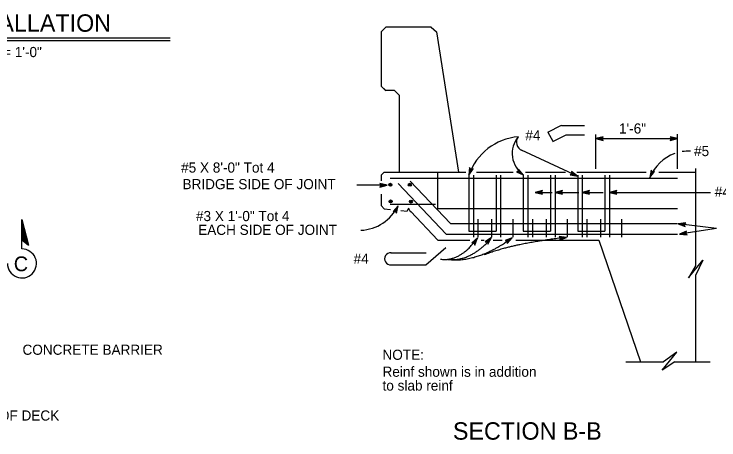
# Model space of a CAD drawing. Extents: x 0 to 2.83, y 0 to 1.83.
# Drawn here: x 0.771 to 1.58, y 0.757 to 1.247 of the extents above; entities that cross this region are included whole.
import ezdxf

# ---------------------------------------------------------------- set-up
doc = ezdxf.new("R2010")
doc.units = 0
for name, color, linetype in [('14 Ramp Anno', 7, 'Continuous'), ('212 Leaders and Dim Lines', 7, 'Continuous'), ('213 Rebar', 7, 'Continuous'), ('214 Text and Titles', 7, 'Continuous'), ('241 Concrete', 7, 'Continuous'), ('40 New Utility', 7, 'Continuous')]:
    doc.layers.add(name, color=color, linetype=linetype)

msp = doc.modelspace()

# ---------------------------------------------------------------- linework, layer by layer
at = {"layer": '14 Ramp Anno'}
for p, q in [((0.77986, 1.01032), (0.78738, 0.98085)), ((0.77986, 0.97656), (0.77986, 1.01032)), ((0.77986, 1.00548), (0.78582, 0.98211)), ((0.77986, 1.00063), (0.78426, 0.98337)), ((0.77986, 0.99578), (0.78271, 0.98463)), ((0.77986, 0.99093), (0.78115, 0.9859)), ((0.77986, 0.98694), (0.78738, 0.98085)), ((0.78001, 0.97656), (0.78001, 0.97656))]:
    msp.add_line(p, q, dxfattribs=at)
msp.add_arc((0.77986, 0.95989), 0.01667, 179.99947, 89.99996, dxfattribs=at)
at = {"layer": '212 Leaders and Dim Lines'}
for p, q in [((1.38394, 1.11089), (1.39956, 1.1188)), ((1.39952, 1.11868), (1.42594, 1.11868)), ((1.38394, 1.11089), (1.38981, 1.10041)), ((1.38981, 1.10025), (1.40487, 1.10787)), ((1.40476, 1.10788), (1.42594, 1.10788)), ((1.43927, 1.0688), (1.43927, 1.10797)), ((1.43927, 1.10343), (1.53302, 1.10343)), ((1.53302, 1.0688), (1.53302, 1.10848)), ((1.41799, 1.06008), (1.35363, 1.09026)), ((1.16462, 1.05017), (1.19858, 1.05017)), ((1.36937, 1.0415), (1.38892, 1.0415)), ((1.3928, 1.0415), (1.41976, 1.0415)), ((1.42363, 1.0415), (1.44768, 1.0415)), ((1.45511, 1.0415), (1.57068, 1.0415)), ((1.5776, 1.00016), (1.53378, 1.00536)), ((1.5776, 1.00016), (1.5353, 0.99348)), ((1.20378, 0.97223), (1.2441, 0.97223)), ((1.24368, 0.95829), (1.26692, 0.97817)), ((1.20386, 0.95829), (1.24368, 0.95829))]:
    msp.add_line(p, q, dxfattribs=at)
for points in [[(1.43927, 1.10343), (1.44771, 1.10131), (1.44631, 1.10343), (1.44771, 1.10554), (1.43927, 1.10343)], [(1.44077, 1.10343), (1.44688, 1.10189), (1.44587, 1.10343), (1.44688, 1.10496), (1.44077, 1.10343)], [(1.44202, 1.10343), (1.44619, 1.10238), (1.4455, 1.10343), (1.44619, 1.10447), (1.44202, 1.10343)], [(1.44306, 1.10343), (1.44562, 1.10278), (1.4452, 1.10343), (1.44562, 1.10407), (1.44306, 1.10343)], [(1.44313, 1.10369), (1.44502, 1.10321), (1.44488, 1.10343), (1.44502, 1.10364), (1.44313, 1.10316)], [(1.53302, 1.10343), (1.52458, 1.10554), (1.52598, 1.10343), (1.52458, 1.10131), (1.53302, 1.10343)], [(1.53152, 1.10343), (1.5254, 1.10496), (1.52642, 1.10343), (1.5254, 1.10189), (1.53152, 1.10343)], [(1.53026, 1.10343), (1.5261, 1.10447), (1.52679, 1.10343), (1.5261, 1.10238), (1.53026, 1.10343)], [(1.52923, 1.10343), (1.52667, 1.10407), (1.52709, 1.10343), (1.52667, 1.10278), (1.52923, 1.10343)], [(1.52916, 1.10316), (1.52727, 1.10364), (1.52741, 1.10343), (1.52727, 1.10321), (1.52916, 1.10369)], [(1.29338, 1.06142), (1.29815, 1.0687), (1.29569, 1.06807), (1.29416, 1.07009), (1.29338, 1.06142)], [(1.29387, 1.06284), (1.29733, 1.06811), (1.29555, 1.06765), (1.29444, 1.06912), (1.29387, 1.06284)], [(1.29429, 1.06402), (1.29664, 1.06762), (1.29543, 1.06731), (1.29467, 1.0683), (1.29429, 1.06402)], [(1.2944, 1.06515), (1.29547, 1.06678), (1.29522, 1.06672), (1.29507, 1.06692), (1.2949, 1.06498)], [(1.29463, 1.065), (1.29608, 1.06721), (1.29533, 1.06703), (1.29486, 1.06764), (1.29463, 1.065)], [(1.35583, 1.06163), (1.3504, 1.06843), (1.35024, 1.0659), (1.34784, 1.06507), (1.35583, 1.06163)], [(1.35464, 1.06254), (1.35071, 1.06747), (1.35059, 1.06563), (1.34885, 1.06503), (1.35464, 1.06254)], [(1.35364, 1.0633), (1.35096, 1.06666), (1.35088, 1.06541), (1.34969, 1.06499), (1.35364, 1.0633)], [(1.35282, 1.06393), (1.35117, 1.066), (1.35112, 1.06523), (1.35039, 1.06497), (1.35282, 1.06393)], [(1.35261, 1.06376), (1.35139, 1.06529), (1.35137, 1.06503), (1.35113, 1.06494), (1.35293, 1.06418)], [(1.41799, 1.06008), (1.41125, 1.06557), (1.41162, 1.06307), (1.40946, 1.06175), (1.41799, 1.06008)], [(1.41663, 1.06071), (1.41175, 1.0647), (1.41202, 1.06288), (1.41045, 1.06192), (1.41663, 1.06071)], [(1.4155, 1.06125), (1.41217, 1.06397), (1.41235, 1.06272), (1.41128, 1.06207), (1.4155, 1.06125)], [(1.41456, 1.06169), (1.41251, 1.06336), (1.41262, 1.0626), (1.41196, 1.06219), (1.41456, 1.06169)], [(1.41439, 1.06148), (1.41288, 1.06271), (1.41291, 1.06246), (1.4127, 1.06232), (1.41461, 1.06195)], [(1.50118, 1.05869), (1.5064, 1.06564), (1.50391, 1.06517), (1.50251, 1.06729), (1.50118, 1.05869)], [(1.50176, 1.06007), (1.50555, 1.06511), (1.50374, 1.06477), (1.50272, 1.0663), (1.50176, 1.06007)], [(1.50225, 1.06123), (1.50483, 1.06466), (1.5036, 1.06443), (1.5029, 1.06547), (1.50225, 1.06123)], [(1.50243, 1.06235), (1.50361, 1.0639), (1.50336, 1.06386), (1.50321, 1.06407), (1.50292, 1.06214)], [(1.50265, 1.06218), (1.50424, 1.06429), (1.50348, 1.06415), (1.50305, 1.0648), (1.50265, 1.06218)], [(1.19937, 1.04977), (1.19093, 1.05189), (1.19233, 1.04977), (1.19093, 1.04766), (1.19937, 1.04977)], [(1.19787, 1.04977), (1.19175, 1.05131), (1.19277, 1.04977), (1.19175, 1.04824), (1.19787, 1.04977)], [(1.19661, 1.04977), (1.19245, 1.05082), (1.19314, 1.04977), (1.19245, 1.04873), (1.19661, 1.04977)], [(1.19558, 1.04977), (1.19301, 1.05042), (1.19344, 1.04977), (1.19301, 1.04913), (1.19558, 1.04977)], [(1.19551, 1.04951), (1.19362, 1.04999), (1.19376, 1.04977), (1.19362, 1.04956), (1.19551, 1.05004)], [(1.36937, 1.0415), (1.37781, 1.03939), (1.37641, 1.0415), (1.37781, 1.04362), (1.36937, 1.0415)], [(1.37087, 1.0415), (1.37699, 1.03997), (1.37597, 1.0415), (1.37699, 1.04304), (1.37087, 1.0415)], [(1.37213, 1.0415), (1.37629, 1.04046), (1.3756, 1.0415), (1.37629, 1.04255), (1.37213, 1.0415)], [(1.37316, 1.0415), (1.37573, 1.04085), (1.3753, 1.0415), (1.37573, 1.04215), (1.37316, 1.0415)], [(1.37323, 1.04177), (1.37512, 1.04129), (1.37498, 1.0415), (1.37512, 1.04172), (1.37323, 1.04124)], [(1.39229, 1.0415), (1.40073, 1.03939), (1.39933, 1.0415), (1.40073, 1.04362), (1.39229, 1.0415)], [(1.39379, 1.0415), (1.39991, 1.03997), (1.39889, 1.0415), (1.39991, 1.04304), (1.39379, 1.0415)], [(1.39505, 1.0415), (1.39921, 1.04046), (1.39852, 1.0415), (1.39921, 1.04255), (1.39505, 1.0415)], [(1.39608, 1.0415), (1.39865, 1.04085), (1.39822, 1.0415), (1.39865, 1.04215), (1.39608, 1.0415)], [(1.39615, 1.04177), (1.39804, 1.04129), (1.3979, 1.0415), (1.39804, 1.04172), (1.39615, 1.04124)], [(1.42354, 1.0415), (1.43198, 1.03939), (1.43058, 1.0415), (1.43198, 1.04362), (1.42354, 1.0415)], [(1.42504, 1.0415), (1.43116, 1.03997), (1.43014, 1.0415), (1.43116, 1.04304), (1.42504, 1.0415)], [(1.4263, 1.0415), (1.43046, 1.04046), (1.42977, 1.0415), (1.43046, 1.04255), (1.4263, 1.0415)], [(1.42733, 1.0415), (1.4299, 1.04085), (1.42947, 1.0415), (1.4299, 1.04215), (1.42733, 1.0415)], [(1.4274, 1.04177), (1.42929, 1.04129), (1.42915, 1.0415), (1.42929, 1.04172), (1.4274, 1.04124)], [(1.45479, 1.0415), (1.46323, 1.03939), (1.46183, 1.0415), (1.46323, 1.04362), (1.45479, 1.0415)], [(1.45629, 1.0415), (1.46241, 1.03997), (1.46139, 1.0415), (1.46241, 1.04304), (1.45629, 1.0415)], [(1.45755, 1.0415), (1.46171, 1.04046), (1.46102, 1.0415), (1.46171, 1.04255), (1.45755, 1.0415)], [(1.45858, 1.0415), (1.46115, 1.04085), (1.46073, 1.0415), (1.46115, 1.04215), (1.45858, 1.0415)], [(1.45865, 1.04177), (1.46054, 1.04129), (1.4604, 1.0415), (1.46054, 1.04172), (1.45865, 1.04124)], [(1.21202, 1.02617), (1.20623, 1.01968), (1.20875, 1.01994), (1.20997, 1.01772), (1.21202, 1.02617)], [(1.21132, 1.02484), (1.20712, 1.02014), (1.20895, 1.02033), (1.20984, 1.01872), (1.21132, 1.02484)], [(1.21074, 1.02373), (1.20788, 1.02053), (1.20913, 1.02066), (1.20973, 1.01956), (1.21074, 1.02373)], [(1.21026, 1.02282), (1.20849, 1.02085), (1.20926, 1.02092), (1.20964, 1.02024), (1.21026, 1.02282)], [(1.21046, 1.02263), (1.20916, 1.02118), (1.20941, 1.02121), (1.20954, 1.02098), (1.20999, 1.02288)], [(1.53378, 1.00536), (1.54191, 1.00227), (1.54077, 1.00454), (1.5424, 1.00647), (1.53378, 1.00536)], [(1.53527, 1.00519), (1.54116, 1.00294), (1.54033, 1.00459), (1.54152, 1.00599), (1.53527, 1.00519)], [(1.53651, 1.00504), (1.54053, 1.00351), (1.53996, 1.00463), (1.54077, 1.00559), (1.53651, 1.00504)], [(1.53754, 1.00492), (1.54001, 1.00397), (1.53967, 1.00467), (1.54016, 1.00526), (1.53754, 1.00492)], [(1.53764, 1.00517), (1.53946, 1.00447), (1.53935, 1.0047), (1.53951, 1.0049), (1.53758, 1.00465)], [(1.5353, 0.99348), (1.54396, 0.99271), (1.54225, 0.99458), (1.5433, 0.99689), (1.5353, 0.99348)], [(1.53678, 0.99372), (1.54306, 0.99316), (1.54181, 0.99451), (1.54258, 0.99619), (1.53678, 0.99372)], [(1.30336, 0.98918), (1.29683, 0.98343), (1.29936, 0.98339), (1.30031, 0.98103), (1.30336, 0.98918)], [(1.30251, 0.98794), (1.29777, 0.98378), (1.29961, 0.98375), (1.3003, 0.98204), (1.30251, 0.98794)], [(1.3192, 0.98981), (1.31204, 0.98487), (1.31456, 0.98453), (1.31522, 0.98208), (1.3192, 0.98981)], [(1.31821, 0.98869), (1.31302, 0.98511), (1.31485, 0.98486), (1.31532, 0.98308), (1.31821, 0.98869)], [(1.31738, 0.98774), (1.31385, 0.98531), (1.31509, 0.98514), (1.31542, 0.98392), (1.31738, 0.98774)], [(1.34308, 0.98936), (1.33494, 0.98629), (1.3373, 0.98535), (1.33735, 0.98282), (1.34308, 0.98936)], [(1.34185, 0.98851), (1.33595, 0.98628), (1.33766, 0.9856), (1.3377, 0.98376), (1.34185, 0.98851)], [(1.34082, 0.98779), (1.3368, 0.98628), (1.33797, 0.98581), (1.33799, 0.98456), (1.34082, 0.98779)], [(1.40547, 0.98989), (1.39684, 0.99097), (1.39849, 0.98904), (1.39735, 0.98677), (1.40547, 0.98989)], [(1.40398, 0.98971), (1.39773, 0.99049), (1.39892, 0.98909), (1.3981, 0.98745), (1.40398, 0.98971)], [(1.40274, 0.98956), (1.39847, 0.9901), (1.39929, 0.98914), (1.39873, 0.98801), (1.40274, 0.98956)], [(1.40171, 0.98943), (1.39909, 0.98977), (1.39958, 0.98918), (1.39924, 0.98848), (1.40171, 0.98943)], [(1.40167, 0.98916), (1.39974, 0.98941), (1.39991, 0.98921), (1.39979, 0.98898), (1.40161, 0.98969)], [(1.53802, 0.99391), (1.5423, 0.99353), (1.54145, 0.99446), (1.54197, 0.9956), (1.53802, 0.99391)], [(1.53904, 0.99408), (1.54167, 0.99384), (1.54115, 0.99441), (1.54147, 0.99512), (1.53904, 0.99408)], [(1.53906, 0.99435), (1.541, 0.99417), (1.54083, 0.99436), (1.54094, 0.99459), (1.53915, 0.99383)], [(1.3018, 0.98691), (1.29857, 0.98408), (1.29982, 0.98405), (1.30029, 0.98289), (1.3018, 0.98691)], [(1.30121, 0.98606), (1.29922, 0.98432), (1.29999, 0.98429), (1.30028, 0.98358), (1.30121, 0.98606)], [(1.30139, 0.98585), (1.29992, 0.98457), (1.30017, 0.98456), (1.30027, 0.98433), (1.30095, 0.98615)], [(1.3167, 0.98697), (1.31452, 0.98547), (1.31529, 0.98536), (1.31549, 0.98461), (1.3167, 0.98697)], [(1.31685, 0.98674), (1.31525, 0.98564), (1.3155, 0.9856), (1.31557, 0.98536), (1.31646, 0.98709)], [(1.33997, 0.9872), (1.33749, 0.98627), (1.33821, 0.98598), (1.33823, 0.98521), (1.33997, 0.9872)], [(1.34006, 0.98695), (1.33824, 0.98626), (1.33847, 0.98617), (1.33848, 0.98591), (1.33976, 0.98738)]]:
    msp.add_lwpolyline(points, dxfattribs=at)
for centre, radius, start, end in [((1.35505, 1.04055), 0.0651, 94.35797, 161.3027), ((1.37338, 1.0863), 0.03027, 140.72733, 234.58124), ((1.35786, 1.09929), 0.00997, 141.20995, 250.08359), ((1.54573, 1.04119), 0.04787, 109.42975, 158.55097), ((1.54573, 1.04119), 0.04787, 87.60262, 99.10044), ((1.1668, 1.04826), 0.05033, 272.77889, 333.96272), ((1.20346, 0.96526), 0.00698, 86.76937, 273.22931)]:
    msp.add_arc(centre, radius, start, end, dxfattribs=at)
for points in [[(1.26061, 0.96474), (1.28491, 0.96181), (1.298, 0.98248), (1.30032, 0.98614), (1.30362, 0.98919)], [(1.2687, 0.96459), (1.29646, 0.96121), (1.31385, 0.98312), (1.31625, 0.98614), (1.31823, 0.98863)], [(1.27343, 0.96409), (1.30616, 0.96215), (1.33237, 0.98183), (1.33825, 0.98625), (1.34235, 0.98911)], [(1.40547, 0.98989), (1.37926, 0.98694), (1.35331, 0.98218), (1.33457, 0.97875), (1.31083, 0.9698)]]:
    msp.add_open_spline(points, degree=4, dxfattribs=at)
at = {"layer": '213 Rebar'}
for p, q in [((1.29333, 1.06123), (1.29333, 0.997)), ((1.29854, 1.06123), (1.29854, 0.99005)), ((1.32458, 1.06123), (1.32458, 0.997)), ((1.32979, 1.06123), (1.32979, 0.99005)), ((1.35583, 1.06123), (1.35583, 0.997)), ((1.36104, 1.06123), (1.36104, 0.99005)), ((1.38708, 1.06123), (1.38708, 0.997)), ((1.39229, 1.06123), (1.39229, 0.99005)), ((1.41833, 1.06123), (1.41833, 0.997)), ((1.42354, 1.06123), (1.42354, 0.99005)), ((1.44958, 1.06123), (1.44958, 0.997)), ((1.45479, 1.06123), (1.45479, 0.99005)), ((1.20305, 1.05776), (1.53307, 1.05776)), ((1.27222, 1.00568), (1.22586, 1.05462)), ((1.26738, 0.99352), (1.21199, 1.052)), ((1.20285, 1.02805), (1.25499, 1.02805)), ((1.27222, 1.00568), (1.53279, 1.00568)), ((1.30375, 1.01099), (1.30375, 0.99005)), ((1.31938, 1.01099), (1.31938, 0.99005)), ((1.34368, 1.01099), (1.34368, 0.99005)), ((1.36625, 1.01099), (1.36625, 0.99005)), ((1.38188, 1.01099), (1.38188, 0.99005)), ((1.40618, 1.01099), (1.40618, 0.99005)), ((1.42875, 1.01099), (1.42875, 0.99005)), ((1.44438, 1.01099), (1.44438, 0.99005)), ((1.46868, 1.01099), (1.46868, 0.99005)), ((1.29333, 0.997), (1.32458, 0.997)), ((1.35583, 0.997), (1.38708, 0.997)), ((1.41833, 0.997), (1.44958, 0.997)), ((1.26738, 0.99352), (1.53307, 0.99352))]:
    msp.add_line(p, q, dxfattribs=at)
for centre, radius in [((1.20307, 1.05037), 0.00174), ((1.2031, 1.05028), 0.00124), ((1.2031, 1.05034), 0.000884), ((1.2031, 1.05034), 0.00059), ((1.22547, 1.05037), 0.00174), ((1.2255, 1.05028), 0.00124), ((1.2255, 1.05034), 0.000884), ((1.2255, 1.05034), 0.00059), ((1.20337, 1.03118), 0.00174), ((1.2034, 1.03109), 0.00124), ((1.2034, 1.03115), 0.000884), ((1.2034, 1.03115), 0.00059), ((1.22664, 1.03107), 0.00174), ((1.22667, 1.03099), 0.00124), ((1.22667, 1.03104), 0.000884), ((1.22667, 1.03104), 0.00059)]:
    msp.add_circle(centre, radius, dxfattribs=at)
at = {"layer": '214 Text and Titles'}
for p, q in [((0.61717, 1.21944), (0.95016, 1.21944)), ((0.61717, 1.2162), (0.95016, 1.2162))]:
    msp.add_line(p, q, dxfattribs=at)
at = {"layer": '241 Concrete'}
for p, q in [((1.19267, 1.22616), (1.19788, 1.23137)), ((1.25003, 1.23136), (1.19777, 1.23136)), ((1.19265, 1.22614), (1.19265, 1.16374)), ((1.25597, 1.22624), (1.28118, 1.06471)), ((1.19267, 1.16366), (1.19788, 1.15846)), ((1.19267, 1.16366), (1.19788, 1.15846)), ((1.20802, 1.15862), (1.19777, 1.15862)), ((1.20802, 1.15862), (1.21314, 1.1535)), ((1.21314, 1.1535), (1.21314, 1.06538)), ((1.55375, 1.0689), (1.55375, 0.95727)), ((1.19264, 1.06123), (1.19611, 1.06471)), ((1.19264, 1.06123), (1.19264, 1.05502)), ((1.19611, 1.06471), (1.28973, 1.06471)), ((1.2574, 1.06471), (1.2574, 1.02304)), ((1.302, 1.06471), (1.34397, 1.06471)), ((1.35818, 1.06471), (1.40426, 1.06471)), ((1.41717, 1.06471), (1.49705, 1.06471)), ((1.51148, 1.06471), (1.55375, 1.06471)), ((1.19264, 1.03945), (1.19264, 1.02653)), ((1.19264, 1.02653), (1.19611, 1.02268)), ((1.19611, 1.02268), (1.20311, 1.02197)), ((1.21508, 1.02074), (1.22228, 1.02)), ((1.22389, 1.02333), (1.22228, 1.02)), ((1.22389, 1.02332), (1.22567, 1.01966)), ((1.2574, 1.02304), (1.53292, 1.02304)), ((1.22567, 1.01966), (1.22648, 1.01957)), ((1.25773, 0.98658), (1.22648, 1.01957)), ((1.25773, 0.98658), (1.29451, 0.98658)), ((1.30749, 0.98658), (1.31072, 0.98658)), ((1.32137, 0.98658), (1.3317, 0.98658)), ((1.32193, 0.98658), (1.33019, 0.98658)), ((1.34717, 0.98658), (1.44264, 0.98658)), ((1.34817, 0.98658), (1.44264, 0.98658)), ((1.44264, 0.98658), (1.49054, 0.84688)), ((1.54568, 0.94334), (1.56199, 0.96363)), ((1.56199, 0.96363), (1.55375, 0.94593)), ((1.55375, 0.95727), (1.54568, 0.94334)), ((1.55375, 0.94593), (1.55375, 0.84688)), ((1.5153, 0.83707), (1.53213, 0.85801)), ((1.53213, 0.85801), (1.51692, 0.84688)), ((1.47374, 0.84688), (1.51692, 0.84688)), ((1.52985, 0.84688), (1.5153, 0.83707)), ((1.52985, 0.84688), (1.57063, 0.84688))]:
    msp.add_line(p, q, dxfattribs=at)
at = {"layer": '40 New Utility'}
for p, q in [((1.19777, 1.23136), (1.19265, 1.22624)), ((1.25003, 1.23136), (1.25597, 1.22624)), ((1.19265, 1.16374), (1.19777, 1.15862))]:
    msp.add_line(p, q, dxfattribs=at)

# ---------------------------------------------------------------- texts
at = {"layer": '212 Leaders and Dim Lines'}
for s, height, p in [('1\'-6"', 0.011667, (1.46576, 1.10923)), ('#4', 0.011667, (1.35816, 1.10134)), ('#5', 0.011667, (1.55195, 1.08327)), ('#5 X 8\'-0" Tot 4', 0.0116667, (0.96271, 1.06432)), ('BRIDGE SIDE OF JOINT', 0.0116667, (0.96432, 1.04528)), ('#4', 0.011667, (1.57573, 1.03652)), ('#3 X 1\'-0" Tot 4', 0.0116667, (0.97977, 1.00858)), ('EACH SIDE OF JOINT', 0.0116667, (0.9823, 0.99274)), ('#4', 0.011667, (1.16087, 0.95957)), ('CONCRETE BARRIER', 0.0116667, (0.7805, 0.85486)), ('Reinf shown is in addition', 0.0116667, (1.19406, 0.8296)), ('to slab reinf', 0.0116667, (1.19406, 0.81373)), ('EDGE OF DECK', 0.0116667, (0.70485, 0.77924))]:
    msp.add_text(s, height=height, dxfattribs=at).set_placement(p)
at = {"layer": '214 Text and Titles'}
for s, height, p in [('SEAL INSTALLATION', 0.0200026, (0.61612, 1.22628)), ('3/4" = 1\'-0"', 0.0116669, (0.72667, 1.19714)), ('C', 0.017, (0.77051, 0.95096)), ('NOTE:', 0.011667, (1.19401, 0.84909)), ('SECTION B-B', 0.0200026, (1.27496, 0.7573))]:
    msp.add_text(s, height=height, dxfattribs=at).set_placement(p)

doc.saveas('drawing.dxf')
